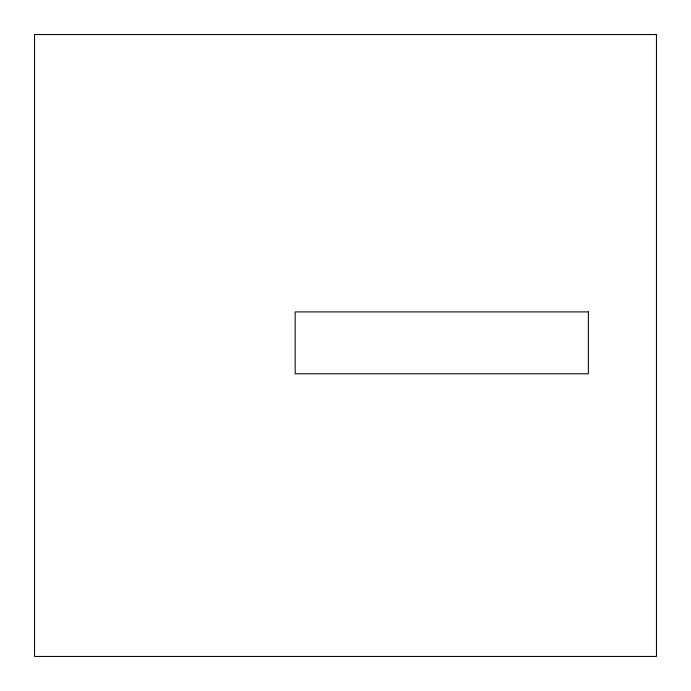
<?xml version="1.0" encoding="UTF-8"?>
<svg xmlns="http://www.w3.org/2000/svg" width="691" height="691" viewBox="0 0 691 691"><rect width="100%" height="100%" fill="white"/><g stroke="black" fill="none" stroke-linecap="round" stroke-linejoin="round"><path stroke-width="1.04" d="M656.45 34.55L34.55 34.55L34.55 656.45L656.45 656.45L656.45 34.55M588.395 311.9L295.169 311.9L295.169 373.779L588.395 373.779L588.395 311.9"/></g></svg>
